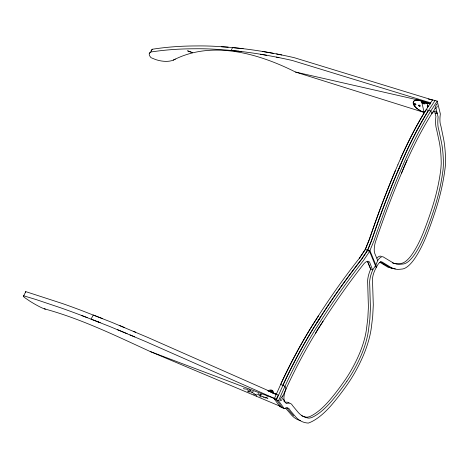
<?xml version="1.0" encoding="UTF-8"?>
<svg xmlns="http://www.w3.org/2000/svg" width="469" height="469" viewBox="0 0 469 469"><rect width="100%" height="100%" fill="white"/><g stroke="black" fill="none" stroke-linecap="round" stroke-linejoin="round"><path stroke-width="0.7" d="M435.003 108.31L435.384 106.955A5.599 1.858 -75.4 0 1 435.807 105.836M280.022 400.303L279.97 400.772M149.271 53.665L150.373 52.088C165.059 49.778 179.949 48.776 194.817 48.776A267.213 144.962 28.3 0 1 219.639 49.562C244.097 51.08 268.35 55.043 292.228 60.466L430.612 102.828L295.546 72.05C258.8 53.56 212.041 39.924 173.26 60.143A21.715 12.118 21.7 0 1 163.992 61.292L161.846 61.052A21.715 12.118 21.7 0 1 155.245 59.422L150.965 57.646L149.752 55.987A8.032 4.233 26.6 0 1 149.271 53.665L150.373 52.088M151.124 51.561A8.032 4.233 26.6 0 1 151.153 50.84L152.249 49.263C166.941 46.953 181.831 45.944 196.699 45.944A267.213 144.962 28.3 0 1 221.52 46.736C245.973 48.254 270.232 52.217 294.104 57.64L432.494 99.997L428.226 99.029M437.337 106.035L436.533 107.923M262.886 396.475L263.314 397.161L265.307 397.812M367.614 250.077L371.688 240.005A380.611 126.36 -75.4 0 1 397.8 171.015L402.631 159.759A226.732 75.275 -75.4 0 1 428.068 110.96L428.449 110.356M367.755 250.118L371.829 240.04A380.594 126.354 -75.4 0 1 395.695 176.42L400.409 165.229M435.425 108.046L430.747 115.327A221.52 73.545 -75.4 0 0 408.868 156.447L405.333 163.716L401.136 174.11A375.247 124.578 -75.4 0 0 377.41 236.218L375.259 242.52A11.432 3.793 -75.4 0 0 374.59 252.955L377.715 260.576L375.839 265.008M398.005 170.898L402.771 159.794A226.732 75.275 -75.4 0 1 428.209 110.995L435.009 100.524M397.976 164.596L395.431 170.399A380.611 126.36 -75.4 0 0 369.32 239.389L365.245 249.461L359.225 258.448A380.611 149.681 -65.5 0 0 318.351 315.93L311.551 326.635A226.732 89.169 -65.5 0 0 281.025 383.484M280.181 399.864L280.673 398.808A5.599 2.198 -65.5 0 1 281.494 397.436M397.894 164.578L400.344 159.167A226.732 75.275 -75.4 0 1 425.782 110.367M401.558 173.061L407.074 160.398M400.262 159.143A226.732 75.275 -75.4 0 1 425.694 110.344L432.576 99.891L437.214 101.099L440.35 113.949A19.469 6.46 -75.4 0 0 440.907 126.026L443.352 137.78A109.136 36.23 -75.4 0 1 445.544 164.056A77.168 25.619 -75.4 0 1 436.504 207.409A149.294 49.562 -75.4 0 1 427.294 233.697A68.415 22.711 -75.4 0 1 415.364 257.575A52.294 17.359 -75.4 0 1 401.534 269.1L397.56 269.505L392.612 268.426L382.001 261.966A12.446 4.133 -75.4 0 0 376.607 266.89L376.22 267.617A12.446 4.895 -65.5 0 0 372.486 279.929L373.295 304.897L372.697 316.44L371.577 325.668A52.294 20.566 -65.5 0 1 362.555 357.278A68.415 26.909 -65.5 0 1 347.74 383.9A149.294 58.713 -65.5 0 1 332.339 404.073A77.168 30.344 -65.5 0 1 308.356 423.073A109.136 42.919 -65.5 0 1 295.593 416.748L290.223 410.522A19.469 7.656 -65.5 0 0 284.255 408.651L280.005 406.717L274.242 398.832L281.101 383.519A226.732 89.169 -65.5 0 1 311.621 326.67L318.428 315.965M284.255 408.651L278.492 400.772L285.351 385.454A226.732 89.169 -65.5 0 1 315.872 328.605L322.672 317.9A380.611 149.681 -65.5 0 1 363.545 260.418L369.578 251.419L374.039 240.615A380.611 126.36 -75.4 0 1 400.151 171.631L404.981 160.369A226.732 75.275 -75.4 0 1 430.413 111.569L437.214 101.099M282.309 397.173L287.175 386.397A221.52 87.117 -65.5 0 1 312.993 337.451L323.071 321.242M282.807 385.33L283.194 384.474A226.732 89.169 -65.5 0 1 313.72 327.626L320.52 316.921A380.611 149.681 -65.5 0 1 361.394 259.439L367.426 250.44M271.182 391.896L270.842 390.923L271.686 390.736L271.457 391.175L271.979 391.457L271.387 391.316L271.182 391.896L271.44 391.404M271.029 391.832L271.287 391.339M271.358 391.199L271.592 390.759M315.403 333.477L317.478 329.584L323.698 320.304A375.247 147.571 -65.5 0 1 360.544 268.051L364.225 263.344A11.432 4.497 -65.5 0 1 369.654 262.277L372.673 270.126A17.664 6.947 -65.5 0 0 369.636 281.904L370.434 307.881L369.865 318.984L368.487 330.258A47.099 18.526 -65.5 0 1 360.626 356.581A63.209 24.857 -65.5 0 1 346.931 381.174M424.111 102.424L423.319 102.84L423.806 102.992C423.284 104.417 424.756 101.234 424.064 103.045M423.624 103.52L423.835 103.121M424.269 102.471L424.035 102.916L424.521 103.069M249.578 391.463L250.135 390.437L250.745 390.542M251.466 393.01L252.023 391.984M252.492 392.688L253.049 391.662M252.539 392.77L253.102 391.744M253.964 394.658L254.52 393.632M424.193 112.173L422.815 111.739A9.263 4.45 28.5 0 1 417.445 108.99L415.675 107.495A9.702 4.661 28.5 0 1 414.285 100.841L415.628 100.319A9.263 4.45 28.5 0 1 420.535 100.806L430.618 103.79M260.782 394.892C260.025 397.395 258.272 394.54 258.173 393.309M266.668 397.706L267.224 396.68M436.44 104.558L437.102 103.801M377.715 260.576L377.815 260.412A17.664 5.863 -75.4 0 1 382.956 256.76L393.995 263.396L398.756 264.44L403.616 263.941A47.099 15.635 -75.4 0 0 415.141 253.647A63.209 20.988 -75.4 0 0 426.163 231.575L426.948 229.558A143.948 47.791 -75.4 0 0 435.027 206.272A71.997 23.901 -75.4 0 0 443.117 169.051L443.422 164.396A103.989 34.524 -75.4 0 0 441.329 141.708L438.732 129.667A24.681 8.196 -75.4 0 1 437.976 118.358L438.11 117.01L435.959 108.187M317.138 322.438L323.88 312.008A380.594 149.675 -65.5 0 1 361.523 259.498L367.555 250.499M375.452 265.741L372.779 269.898L370.621 268.913L367.497 261.297L370.651 269.2A17.664 6.947 -65.5 0 0 367.614 280.984L368.411 306.961L367.837 318.058L366.465 329.338A47.099 18.526 -65.5 0 1 358.597 355.654A63.209 24.857 -65.5 0 1 344.908 380.248L343.707 381.965A143.948 56.608 -65.5 0 1 330.082 399.67A71.997 28.316 -65.5 0 1 309.417 416.742L306.996 417.234A103.989 40.897 -65.5 0 1 301.503 415.628M320.556 317.126L313.849 327.684A226.732 89.169 -65.5 0 0 283.329 384.533L276.47 399.846L282.232 407.731M359.301 258.483L365.328 249.485L369.402 239.413A380.611 126.36 -75.4 0 1 395.514 170.423M262.517 396.551L260.811 396.921L259.914 396.141M151.153 50.84L152.249 49.263M346.931 381.174L345.729 382.892A143.948 56.608 -65.5 0 1 332.105 400.59A71.997 28.316 -65.5 0 1 311.439 417.662L309.018 418.155A103.989 40.897 -65.5 0 1 298.044 412.222L292.568 405.621A24.681 9.708 -65.5 0 0 287.034 403.34L286.319 403.592L282.449 398.298M261.849 394.622L260.195 394.734M281.975 399.641L280.808 400.796M187.635 50.863L192.642 52.71L187.729 50.904M23.931 295.875L23.45 296.279L23.931 295.875L35.955 299.521L60.349 307.711A267.213 38.605 27.6 0 1 81.5 315.438L109.74 326.483L145.959 341.684L276.305 399.23L278.164 394.992L147.823 337.451L111.604 322.25L83.359 311.205A267.213 38.605 27.6 0 0 62.213 303.472L25.795 291.642L23.45 296.279A8.032 1.301 29 0 0 24.505 297.516L29.881 301.174A21.715 2.673 33.1 0 0 35.55 304.563L37.309 305.536A21.715 2.673 33.1 0 0 44.238 308.795C81.084 318.773 115.609 335.693 150.203 351.527L280.011 406.213M175.371 59.071L173.26 60.143M266.955 398.152L265.829 397.741M282.93 395.883L281.939 396.838A5.599 2.198 -65.5 0 0 281.717 397.126M255.593 394.394L254.89 394.277M263.672 396.885L264.153 396.915M251.437 391.832L249.696 391.791M25.795 291.642L25.314 292.046A8.032 1.301 29 0 0 25.49 292.375M265.782 397.87L265.29 397.776M221.52 46.736L228.186 47.181M243.124 48.706L232.548 47.604L231.147 50.476L241.465 51.561M240.345 48.36L240.949 48.424M238.463 51.185L239.073 51.256M260.541 54.263L266.703 55.283M262.423 51.438L273.351 53.349M276.446 57.112L278.938 57.587M276.47 53.935L281.758 54.967M247.222 389.276L244.027 388.824L243.528 388.203M392.471 262.974L396.545 263.865L401.405 263.367A47.099 15.635 -75.4 0 0 412.937 253.072A63.209 20.988 -75.4 0 0 423.958 231L424.738 228.983A143.948 47.791 -75.4 0 0 432.823 205.703A71.997 23.901 -75.4 0 0 440.913 168.477L441.218 163.822A103.989 34.524 -75.4 0 0 439.119 141.134L436.522 129.098A24.681 8.196 -75.4 0 1 435.765 117.789L435.9 116.441L434.745 111.704M392.922 268.303L387.974 267.219L379.861 262.282M395.349 268.936L390.407 267.852L380.418 261.772M390.935 267.559L391.48 267.682M426.075 109.74L430.794 110.965L431.861 113.568A13.437 4.461 -75.4 0 1 436.44 111.739L437.29 113.645L435.08 113.07M45.429 309.13L44.238 308.795M427.036 102.91L421.643 101.228A3.207 2.626 -12.6 0 0 423.484 103.672A3.207 2.626 -12.6 0 0 427.036 102.91L427.746 105.959M422.387 101.732L426.432 102.998M420.535 100.806L430.53 103.948M427.388 105.824L428.637 106.217M428.473 106.516L427.23 106.129L427.552 107.8M295.546 72.05L424.697 112.642M423.964 103.039L424.451 103.198M81.5 315.438L87.246 317.613M272.682 392.916L276.112 394.218L267.834 390.771M150.203 351.527L274.934 398.709M102.348 318.551L93.331 315.016L91.05 319.09L100.296 322.713M99.709 317.501L100.243 317.706M97.845 321.734L98.379 321.945M119.243 325.38L124.742 327.649M271.574 392.53L275.403 394.107M135.752 332.269L133.507 331.325M273.486 393.022L268.332 390.882A3.207 2.896 -32.6 0 1 271.844 390.179A3.207 2.896 -32.6 0 1 273.486 393.022L273.609 393.215M117.379 329.619L127.169 333.682M248.904 389.716L249.848 390.108M257.598 394.81L256.684 394.177M255.546 394.312L256.619 396.059M253.975 394.007L253.09 393.514M129.972 334.86L134.738 336.871M381.227 256.391L380.746 256.185A17.664 5.863 -75.4 0 0 376.976 258.061M280.632 384.34L284.959 386.309L286.026 388.912A13.437 5.288 -65.5 0 0 284.044 399.465L284.806 401.523L283.798 401.065M274.242 398.832L278.492 400.772M249.15 392.16L247.515 391.146M383.718 264.17L384.539 264.668M385.225 265.085L385.77 265.419M417.527 108.831L415.757 107.337M267.899 398.662L267.224 398.075M250.299 390.366L250.827 390.794M261.21 395.813L259.58 394.464M293.571 415.827L288.201 409.595A19.469 7.656 -65.5 0 0 286.829 407.62M247.65 389.563L248.711 391.398M376.607 266.89L369.965 250.692L365.245 249.461L369.578 251.419L376.22 267.617M421.737 102.054L424.128 112.367M415.61 104.071A0.786 0.375 28.5 0 1 415.739 104.698A0.75 0.363 28.5 0 1 414.772 104.394M414.731 104.382A0.786 0.375 28.5 0 1 414.596 103.755A0.75 0.363 28.5 0 1 415.616 104.1M415.493 104.294A0.786 0.375 28.5 0 1 415.622 104.921A0.75 0.363 28.5 0 1 414.655 104.616M414.608 104.599A0.786 0.375 28.5 0 1 414.479 103.971M414.526 104.012A0.75 0.363 28.5 0 1 415.499 104.317M418.805 105.361A0.75 0.363 28.5 0 1 419.778 105.666A0.786 0.375 28.5 0 1 419.902 106.264A0.75 0.363 28.5 0 1 418.934 105.959A0.786 0.375 28.5 0 1 418.799 105.332M420.681 110.707A9.263 4.45 28.5 0 1 418.53 109.517M420.623 100.642A9.263 4.45 28.5 0 0 415.716 100.161L414.367 100.677A9.702 4.661 28.5 0 0 415.763 107.331M285.011 402.414A24.681 9.708 -65.5 0 1 289.15 402.971M285.703 407.971A19.469 7.656 -65.5 0 1 285.979 408.581L291.349 414.813A109.136 42.919 -65.5 0 0 300.453 420.587M280.005 406.717A19.469 7.656 -65.5 0 1 280.685 406.4M435.959 105.484A5.599 1.858 -75.4 0 1 436.276 104.845M271.375 391.978A0.827 0.745 -32.6 0 0 272.09 390.783A0.827 0.745 -32.6 0 0 270.707 390.876A0.827 0.745 -32.6 0 0 271.375 391.978M271.305 391.873A0.827 0.745 -32.6 0 0 272.026 390.677A0.827 0.745 -32.6 0 0 270.636 390.771A0.827 0.745 -32.6 0 0 271.305 391.873M418.923 105.115A0.786 0.375 28.5 0 0 419.052 105.736A0.75 0.363 28.5 0 0 420.019 106.047A0.786 0.375 28.5 0 0 419.89 105.419A0.75 0.363 28.5 0 0 418.923 105.109M423.683 103.766A0.827 0.674 -12.6 0 0 424.791 102.951A0.827 0.674 -12.6 0 0 423.472 102.617A0.827 0.674 -12.6 0 0 423.683 103.766M423.654 103.637A0.827 0.674 -12.6 0 0 424.762 102.822A0.827 0.674 -12.6 0 0 423.443 102.482A0.827 0.674 -12.6 0 0 423.654 103.637M423.613 103.473A0.827 0.674 -12.6 0 0 424.721 102.658A0.827 0.674 -12.6 0 0 423.401 102.318A0.827 0.674 -12.6 0 0 423.613 103.473"/></g></svg>
